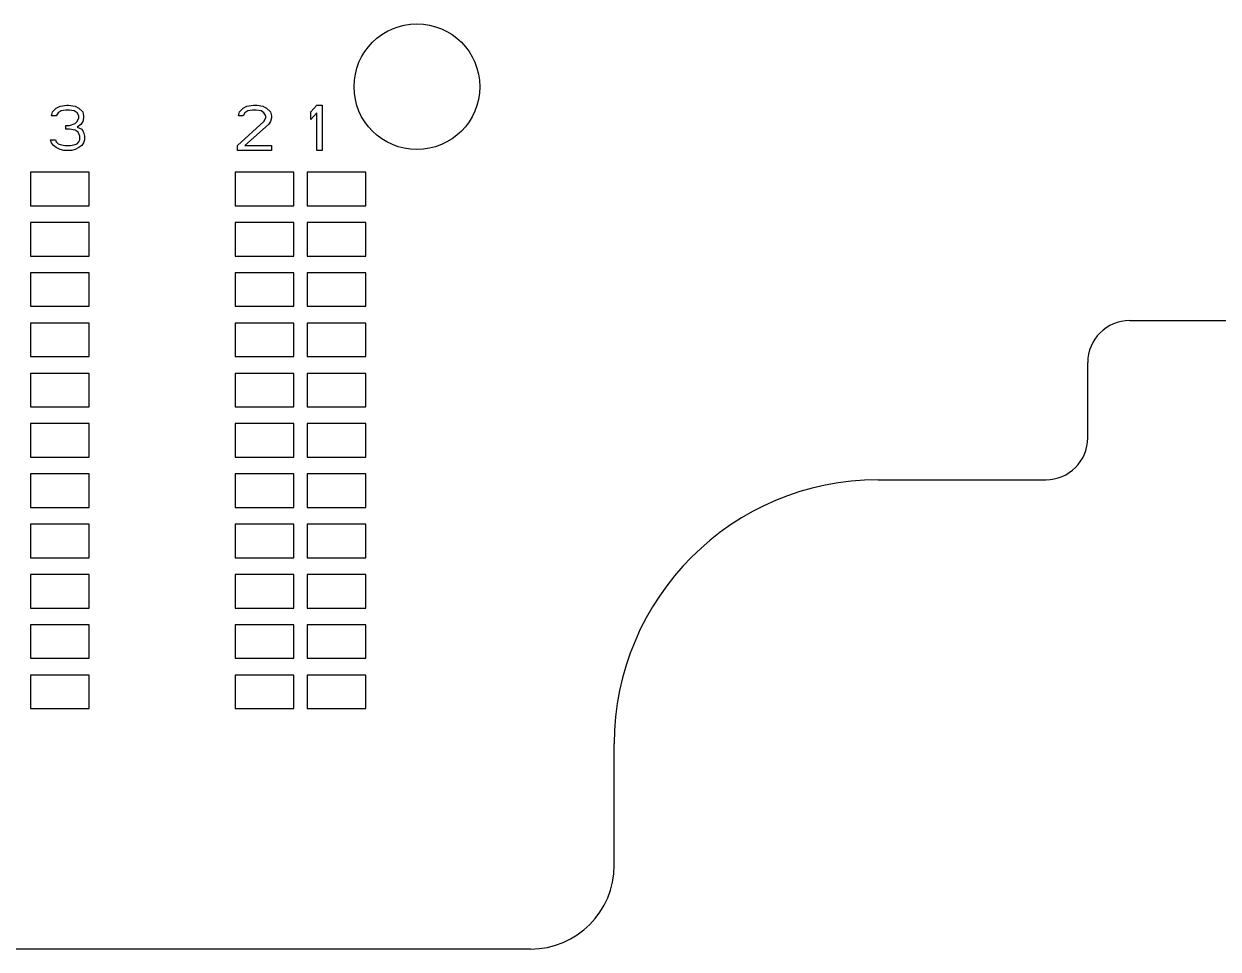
# Model space of a CAD drawing. Header units: millimetres. Extents: x 0 to 594, y 0 to 420.
# Drawn here: x 140.57 to 154.82, y 85.35 to 96.39 of the extents above; entities that cross this region are included whole.
import ezdxf

# ---------------------------------------------------------------- set-up
doc = ezdxf.new("R2010")
doc.units = ezdxf.units.MM
doc.header["$LTSCALE"] = 32.67
doc.layers.add('20_ALL_FEATURES', color=7, linetype='CONTINUOUS')
doc.layers.add('ASSEM_MEM', color=7, linetype='CONTINUOUS')

msp = doc.modelspace()

# ---------------------------------------------------------------- linework, layer by layer
at = {"layer": '20_ALL_FEATURES', "color": 5, "linetype": 'CONTINUOUS'}
for p, q in [((141.348, 94.617), (140.648, 94.617)), ((140.648, 94.617), (140.648, 94.217)), ((141.348, 94.217), (141.348, 94.617)), ((143.788, 94.617), (143.088, 94.617)), ((143.088, 94.617), (143.088, 94.217)), ((143.788, 94.217), (143.788, 94.617)), ((144.648, 94.617), (143.948, 94.617)), ((143.948, 94.617), (143.948, 94.217)), ((144.648, 94.217), (144.648, 94.617)), ((140.648, 94.217), (141.348, 94.217)), ((143.088, 94.217), (143.788, 94.217)), ((143.948, 94.217), (144.648, 94.217)), ((141.348, 94.017), (140.648, 94.017)), ((140.648, 94.017), (140.648, 93.617)), ((141.348, 93.617), (141.348, 94.017)), ((143.788, 94.017), (143.088, 94.017)), ((143.088, 94.017), (143.088, 93.617)), ((143.788, 93.617), (143.788, 94.017)), ((144.648, 94.017), (143.948, 94.017)), ((143.948, 94.017), (143.948, 93.617)), ((144.648, 93.617), (144.648, 94.017)), ((140.648, 93.617), (141.348, 93.617)), ((143.088, 93.617), (143.788, 93.617)), ((143.948, 93.617), (144.648, 93.617)), ((141.348, 93.417), (140.648, 93.417)), ((140.648, 93.417), (140.648, 93.017)), ((141.348, 93.017), (141.348, 93.417)), ((143.788, 93.417), (143.088, 93.417)), ((143.088, 93.417), (143.088, 93.017)), ((143.788, 93.017), (143.788, 93.417)), ((144.648, 93.417), (143.948, 93.417)), ((143.948, 93.417), (143.948, 93.017)), ((144.648, 93.017), (144.648, 93.417)), ((140.648, 93.017), (141.348, 93.017)), ((143.088, 93.017), (143.788, 93.017)), ((143.948, 93.017), (144.648, 93.017)), ((141.348, 92.817), (140.648, 92.817)), ((140.648, 92.817), (140.648, 92.417)), ((141.348, 92.417), (141.348, 92.817)), ((143.788, 92.817), (143.088, 92.817)), ((143.088, 92.817), (143.088, 92.417)), ((143.788, 92.417), (143.788, 92.817)), ((144.648, 92.817), (143.948, 92.817)), ((143.948, 92.817), (143.948, 92.417)), ((144.648, 92.417), (144.648, 92.817)), ((140.648, 92.417), (141.348, 92.417)), ((143.088, 92.417), (143.788, 92.417)), ((143.948, 92.417), (144.648, 92.417)), ((141.348, 92.217), (140.648, 92.217)), ((140.648, 92.217), (140.648, 91.817)), ((141.348, 91.817), (141.348, 92.217)), ((143.788, 92.217), (143.088, 92.217)), ((143.088, 92.217), (143.088, 91.817)), ((143.788, 91.817), (143.788, 92.217)), ((144.648, 92.217), (143.948, 92.217)), ((143.948, 92.217), (143.948, 91.817)), ((144.648, 91.817), (144.648, 92.217)), ((140.648, 91.817), (141.348, 91.817)), ((143.088, 91.817), (143.788, 91.817)), ((143.948, 91.817), (144.648, 91.817)), ((141.348, 91.617), (140.648, 91.617)), ((140.648, 91.617), (140.648, 91.217)), ((141.348, 91.217), (141.348, 91.617)), ((143.788, 91.617), (143.088, 91.617)), ((143.088, 91.617), (143.088, 91.217)), ((143.788, 91.217), (143.788, 91.617)), ((144.648, 91.617), (143.948, 91.617)), ((143.948, 91.617), (143.948, 91.217)), ((144.648, 91.217), (144.648, 91.617)), ((140.648, 91.217), (141.348, 91.217)), ((143.088, 91.217), (143.788, 91.217)), ((143.948, 91.217), (144.648, 91.217)), ((141.348, 91.017), (140.648, 91.017)), ((140.648, 91.017), (140.648, 90.617)), ((141.348, 90.617), (141.348, 91.017)), ((143.788, 91.017), (143.088, 91.017)), ((143.088, 91.017), (143.088, 90.617)), ((143.788, 90.617), (143.788, 91.017)), ((144.648, 91.017), (143.948, 91.017)), ((143.948, 91.017), (143.948, 90.617)), ((144.648, 90.617), (144.648, 91.017)), ((140.648, 90.617), (141.348, 90.617)), ((143.088, 90.617), (143.788, 90.617)), ((143.948, 90.617), (144.648, 90.617)), ((141.348, 90.417), (140.648, 90.417)), ((140.648, 90.417), (140.648, 90.017)), ((141.348, 90.017), (141.348, 90.417)), ((143.788, 90.417), (143.088, 90.417)), ((143.088, 90.417), (143.088, 90.017)), ((143.788, 90.017), (143.788, 90.417)), ((144.648, 90.417), (143.948, 90.417)), ((143.948, 90.417), (143.948, 90.017)), ((144.648, 90.017), (144.648, 90.417)), ((140.648, 90.017), (141.348, 90.017)), ((143.088, 90.017), (143.788, 90.017)), ((143.948, 90.017), (144.648, 90.017)), ((141.348, 89.817), (140.648, 89.817)), ((140.648, 89.817), (140.648, 89.417)), ((141.348, 89.417), (141.348, 89.817)), ((143.788, 89.817), (143.088, 89.817)), ((143.088, 89.817), (143.088, 89.417)), ((143.788, 89.417), (143.788, 89.817)), ((144.648, 89.817), (143.948, 89.817)), ((143.948, 89.817), (143.948, 89.417)), ((144.648, 89.417), (144.648, 89.817)), ((140.648, 89.417), (141.348, 89.417)), ((143.088, 89.417), (143.788, 89.417)), ((143.948, 89.417), (144.648, 89.417)), ((141.348, 89.217), (140.648, 89.217)), ((140.648, 89.217), (140.648, 88.817)), ((141.348, 88.817), (141.348, 89.217)), ((143.788, 89.217), (143.088, 89.217)), ((143.088, 89.217), (143.088, 88.817)), ((143.788, 88.817), (143.788, 89.217)), ((144.648, 89.217), (143.948, 89.217)), ((143.948, 89.217), (143.948, 88.817)), ((144.648, 88.817), (144.648, 89.217)), ((140.648, 88.817), (141.348, 88.817)), ((143.088, 88.817), (143.788, 88.817)), ((143.948, 88.817), (144.648, 88.817)), ((141.348, 88.617), (140.648, 88.617)), ((140.648, 88.617), (140.648, 88.217)), ((141.348, 88.217), (141.348, 88.617)), ((143.788, 88.617), (143.088, 88.617)), ((143.088, 88.617), (143.088, 88.217)), ((143.788, 88.217), (143.788, 88.617)), ((144.648, 88.617), (143.948, 88.617)), ((143.948, 88.617), (143.948, 88.217)), ((144.648, 88.217), (144.648, 88.617)), ((140.648, 88.217), (141.348, 88.217)), ((143.088, 88.217), (143.788, 88.217)), ((143.948, 88.217), (144.648, 88.217))]:
    msp.add_line(p, q, dxfattribs=at)
at = {"layer": 'ASSEM_MEM', "color": 7, "linetype": 'CONTINUOUS'}
for p, q in [((140.899, 95.29), (140.91, 95.336)), ((140.91, 95.336), (140.955, 95.382)), ((140.955, 95.382), (141, 95.405)), ((141.011, 95.348), (140.977, 95.325)), ((141, 95.405), (141.079, 95.417)), ((141.067, 95.359), (141.011, 95.348)), ((141.112, 95.359), (141.067, 95.359)), ((141.079, 95.417), (141.101, 95.417)), ((141.101, 95.417), (141.18, 95.405)), ((141.169, 95.348), (141.112, 95.359)), ((141.202, 95.325), (141.169, 95.348)), ((141.18, 95.405), (141.225, 95.382)), ((141.225, 95.382), (141.27, 95.336)), ((141.27, 95.336), (141.281, 95.29)), ((143.128, 95.29), (143.139, 95.336)), ((143.139, 95.336), (143.184, 95.382)), ((143.184, 95.382), (143.229, 95.405)), ((143.24, 95.348), (143.206, 95.325)), ((143.229, 95.405), (143.308, 95.417)), ((143.296, 95.359), (143.24, 95.348)), ((143.341, 95.359), (143.296, 95.359)), ((143.308, 95.417), (143.353, 95.417)), ((143.398, 95.348), (143.341, 95.359)), ((143.353, 95.417), (143.42, 95.405)), ((143.431, 95.325), (143.398, 95.348)), ((143.42, 95.405), (143.465, 95.382)), ((143.465, 95.382), (143.51, 95.336)), ((143.51, 95.336), (143.521, 95.29)), ((143.994, 95.336), (144.062, 95.417)), ((143.994, 95.244), (143.994, 95.336)), ((144.062, 95.417), (144.129, 95.417)), ((144.129, 95.417), (144.129, 94.877)), ((140.955, 95.29), (140.899, 95.29)), ((140.977, 95.325), (140.955, 95.29)), ((141.112, 95.176), (141.18, 95.199)), ((141.18, 95.199), (141.202, 95.222)), ((141.225, 95.29), (141.202, 95.325)), ((141.202, 95.222), (141.225, 95.267)), ((141.225, 95.267), (141.225, 95.29)), ((141.27, 95.222), (141.247, 95.187)), ((141.281, 95.267), (141.27, 95.222)), ((141.281, 95.29), (141.281, 95.267)), ((143.116, 94.934), (143.431, 95.222)), ((143.184, 95.29), (143.128, 95.29)), ((143.206, 95.325), (143.184, 95.29)), ((143.454, 95.29), (143.431, 95.325)), ((143.431, 95.222), (143.454, 95.267)), ((143.454, 95.267), (143.454, 95.29)), ((143.51, 95.222), (143.488, 95.187)), ((143.521, 95.267), (143.51, 95.222)), ((143.521, 95.29), (143.521, 95.267)), ((144.062, 95.325), (143.994, 95.244)), ((144.062, 94.877), (144.062, 95.325)), ((141.067, 95.176), (141.112, 95.176)), ((141.067, 95.13), (141.067, 95.176)), ((141.112, 95.13), (141.067, 95.13)), ((141.18, 95.118), (141.112, 95.13)), ((141.214, 95.095), (141.18, 95.118)), ((141.247, 95.187), (141.202, 95.153)), ((141.202, 95.153), (141.259, 95.13)), ((141.236, 95.049), (141.214, 95.095)), ((141.259, 95.13), (141.281, 95.095)), ((141.281, 95.095), (141.292, 95.049)), ((143.488, 95.187), (143.206, 94.934)), ((140.887, 95.003), (140.944, 95.003)), ((140.899, 94.969), (140.887, 95.003)), ((140.921, 94.934), (140.899, 94.969)), ((140.955, 94.911), (140.921, 94.934)), ((140.944, 95.003), (140.955, 94.98)), ((140.955, 94.98), (140.977, 94.957)), ((141, 94.888), (140.955, 94.911)), ((140.977, 94.957), (141, 94.946)), ((141, 94.946), (141.056, 94.934)), ((141.056, 94.934), (141.124, 94.934)), ((141.124, 94.934), (141.18, 94.946)), ((141.18, 94.946), (141.202, 94.957)), ((141.225, 94.911), (141.18, 94.888)), ((141.202, 94.957), (141.225, 94.98)), ((141.225, 94.98), (141.236, 95.003)), ((141.259, 94.934), (141.225, 94.911)), ((141.236, 95.003), (141.236, 95.049)), ((141.281, 94.969), (141.259, 94.934)), ((141.292, 95.003), (141.281, 94.969)), ((141.292, 95.049), (141.292, 95.003)), ((143.116, 94.877), (143.116, 94.934)), ((143.206, 94.934), (143.521, 94.934)), ((143.521, 94.934), (143.521, 94.877)), ((141.045, 94.877), (141, 94.888)), ((141.135, 94.877), (141.045, 94.877)), ((141.18, 94.888), (141.135, 94.877)), ((143.521, 94.877), (143.116, 94.877)), ((144.129, 94.877), (144.062, 94.877)), ((153.763, 92.847), (161.763, 92.847)), ((153.263, 91.447), (153.263, 92.347)), ((150.763, 90.947), (152.763, 90.947)), ((147.613, 86.347), (147.613, 87.797)), ((146.613, 85.347), (113.913, 85.347))]:
    msp.add_line(p, q, dxfattribs=at)
at = {"layer": 'ASSEM_MEM', "color": 3, "linetype": 'CONTINUOUS'}
for p, q in [((141.348, 94.617), (140.648, 94.617)), ((140.648, 94.617), (140.648, 94.217)), ((141.348, 94.217), (141.348, 94.617)), ((143.788, 94.617), (143.088, 94.617)), ((143.088, 94.617), (143.088, 94.217)), ((143.788, 94.217), (143.788, 94.617)), ((144.648, 94.617), (143.948, 94.617)), ((143.948, 94.617), (143.948, 94.217)), ((144.648, 94.217), (144.648, 94.617)), ((140.648, 94.217), (141.348, 94.217)), ((143.088, 94.217), (143.788, 94.217)), ((143.948, 94.217), (144.648, 94.217)), ((141.348, 94.017), (140.648, 94.017)), ((140.648, 94.017), (140.648, 93.617)), ((141.348, 93.617), (141.348, 94.017)), ((143.788, 94.017), (143.088, 94.017)), ((143.088, 94.017), (143.088, 93.617)), ((143.788, 93.617), (143.788, 94.017)), ((144.648, 94.017), (143.948, 94.017)), ((143.948, 94.017), (143.948, 93.617)), ((144.648, 93.617), (144.648, 94.017)), ((140.648, 93.617), (141.348, 93.617)), ((143.088, 93.617), (143.788, 93.617)), ((143.948, 93.617), (144.648, 93.617)), ((141.348, 93.417), (140.648, 93.417)), ((140.648, 93.417), (140.648, 93.017)), ((141.348, 93.017), (141.348, 93.417)), ((143.788, 93.417), (143.088, 93.417)), ((143.088, 93.417), (143.088, 93.017)), ((143.788, 93.017), (143.788, 93.417)), ((144.648, 93.417), (143.948, 93.417)), ((143.948, 93.417), (143.948, 93.017)), ((144.648, 93.017), (144.648, 93.417)), ((140.648, 93.017), (141.348, 93.017)), ((143.088, 93.017), (143.788, 93.017)), ((143.948, 93.017), (144.648, 93.017)), ((141.348, 92.817), (140.648, 92.817)), ((140.648, 92.817), (140.648, 92.417)), ((141.348, 92.417), (141.348, 92.817)), ((143.788, 92.817), (143.088, 92.817)), ((143.088, 92.817), (143.088, 92.417)), ((143.788, 92.417), (143.788, 92.817)), ((144.648, 92.817), (143.948, 92.817)), ((143.948, 92.817), (143.948, 92.417)), ((144.648, 92.417), (144.648, 92.817)), ((140.648, 92.417), (141.348, 92.417)), ((143.088, 92.417), (143.788, 92.417)), ((143.948, 92.417), (144.648, 92.417)), ((141.348, 92.217), (140.648, 92.217)), ((140.648, 92.217), (140.648, 91.817)), ((141.348, 91.817), (141.348, 92.217)), ((143.788, 92.217), (143.088, 92.217)), ((143.088, 92.217), (143.088, 91.817)), ((143.788, 91.817), (143.788, 92.217)), ((144.648, 92.217), (143.948, 92.217)), ((143.948, 92.217), (143.948, 91.817)), ((144.648, 91.817), (144.648, 92.217)), ((140.648, 91.817), (141.348, 91.817)), ((143.088, 91.817), (143.788, 91.817)), ((143.948, 91.817), (144.648, 91.817)), ((141.348, 91.617), (140.648, 91.617)), ((140.648, 91.617), (140.648, 91.217)), ((141.348, 91.217), (141.348, 91.617)), ((143.788, 91.617), (143.088, 91.617)), ((143.088, 91.617), (143.088, 91.217)), ((143.788, 91.217), (143.788, 91.617)), ((144.648, 91.617), (143.948, 91.617)), ((143.948, 91.617), (143.948, 91.217)), ((144.648, 91.217), (144.648, 91.617)), ((140.648, 91.217), (141.348, 91.217)), ((143.088, 91.217), (143.788, 91.217)), ((143.948, 91.217), (144.648, 91.217)), ((141.348, 91.017), (140.648, 91.017)), ((140.648, 91.017), (140.648, 90.617)), ((141.348, 90.617), (141.348, 91.017)), ((143.788, 91.017), (143.088, 91.017)), ((143.088, 91.017), (143.088, 90.617)), ((143.788, 90.617), (143.788, 91.017)), ((144.648, 91.017), (143.948, 91.017)), ((143.948, 91.017), (143.948, 90.617)), ((144.648, 90.617), (144.648, 91.017)), ((140.648, 90.617), (141.348, 90.617)), ((143.088, 90.617), (143.788, 90.617)), ((143.948, 90.617), (144.648, 90.617)), ((141.348, 90.417), (140.648, 90.417)), ((140.648, 90.417), (140.648, 90.017)), ((141.348, 90.017), (141.348, 90.417)), ((143.788, 90.417), (143.088, 90.417)), ((143.088, 90.417), (143.088, 90.017)), ((143.788, 90.017), (143.788, 90.417)), ((144.648, 90.417), (143.948, 90.417)), ((143.948, 90.417), (143.948, 90.017)), ((144.648, 90.017), (144.648, 90.417)), ((140.648, 90.017), (141.348, 90.017)), ((143.088, 90.017), (143.788, 90.017)), ((143.948, 90.017), (144.648, 90.017)), ((141.348, 89.817), (140.648, 89.817)), ((140.648, 89.817), (140.648, 89.417)), ((141.348, 89.417), (141.348, 89.817)), ((143.788, 89.817), (143.088, 89.817)), ((143.088, 89.817), (143.088, 89.417)), ((143.788, 89.417), (143.788, 89.817)), ((144.648, 89.817), (143.948, 89.817)), ((143.948, 89.817), (143.948, 89.417)), ((144.648, 89.417), (144.648, 89.817)), ((140.648, 89.417), (141.348, 89.417)), ((143.088, 89.417), (143.788, 89.417)), ((143.948, 89.417), (144.648, 89.417)), ((141.348, 89.217), (140.648, 89.217)), ((140.648, 89.217), (140.648, 88.817)), ((141.348, 88.817), (141.348, 89.217)), ((143.788, 89.217), (143.088, 89.217)), ((143.088, 89.217), (143.088, 88.817)), ((143.788, 88.817), (143.788, 89.217)), ((144.648, 89.217), (143.948, 89.217)), ((143.948, 89.217), (143.948, 88.817)), ((144.648, 88.817), (144.648, 89.217)), ((140.648, 88.817), (141.348, 88.817)), ((143.088, 88.817), (143.788, 88.817)), ((143.948, 88.817), (144.648, 88.817)), ((141.348, 88.617), (140.648, 88.617)), ((140.648, 88.617), (140.648, 88.217)), ((141.348, 88.217), (141.348, 88.617)), ((143.788, 88.617), (143.088, 88.617)), ((143.088, 88.617), (143.088, 88.217)), ((143.788, 88.217), (143.788, 88.617)), ((144.648, 88.617), (143.948, 88.617)), ((143.948, 88.617), (143.948, 88.217)), ((144.648, 88.217), (144.648, 88.617)), ((140.648, 88.217), (141.348, 88.217)), ((143.088, 88.217), (143.788, 88.217)), ((143.948, 88.217), (144.648, 88.217))]:
    msp.add_line(p, q, dxfattribs=at)
at = {"layer": 'ASSEM_MEM', "color": 7, "linetype": 'CONTINUOUS'}
msp.add_circle((145.258, 95.637), 0.75, dxfattribs=at)
for centre, radius, start, end in [((153.763, 92.347), 0.5, 90, 180), ((152.763, 91.447), 0.5, 270, 360), ((150.763, 87.797), 3.15, 90, 180), ((146.613, 86.347), 1, 270, 360)]:
    msp.add_arc(centre, radius, start, end, dxfattribs=at)

doc.saveas('drawing.dxf')
